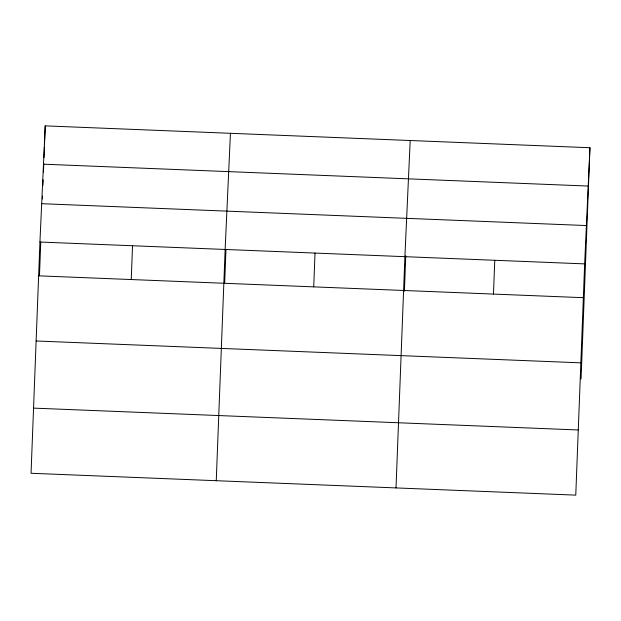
<?xml version="1.0" encoding="UTF-8"?>
<svg xmlns="http://www.w3.org/2000/svg" width="621" height="621" viewBox="0 0 621 621"><rect width="100%" height="100%" fill="white"/><g stroke="black" fill="none" stroke-linecap="round" stroke-linejoin="round"><path stroke-width="0.93" d="M39.93 242.035L31.05 473.272L575.768 495.131L584.656 263.886L589.95 147.728L45.232 125.869L39.93 242.035L584.656 263.886M39.472 275.654L40.761 242.089M42.422 198.953L42.531 196.081M42.934 185.539L43.16 179.787M43.454 172.126L43.78 163.502M44.006 157.734L44.409 147.115M44.526 144.219L45.232 125.869M131.241 279.543L132.537 245.745M216.255 480.708L225.136 249.463L230.438 133.298M224.678 283.083L225.966 249.518M313.721 286.863L315.018 253.065M396.012 487.92L404.9 256.675L410.194 140.517M404.403 291.257L405.761 255.774M493.478 294.075L494.774 260.277M581.07 378.965L589.95 147.728M43.478 164.2L588.203 186.059M41.685 203.696L586.403 225.555M38.634 275.833L583.36 297.684M36.134 340.983L580.852 362.843M33.55 408.121L578.275 429.973"/></g></svg>
